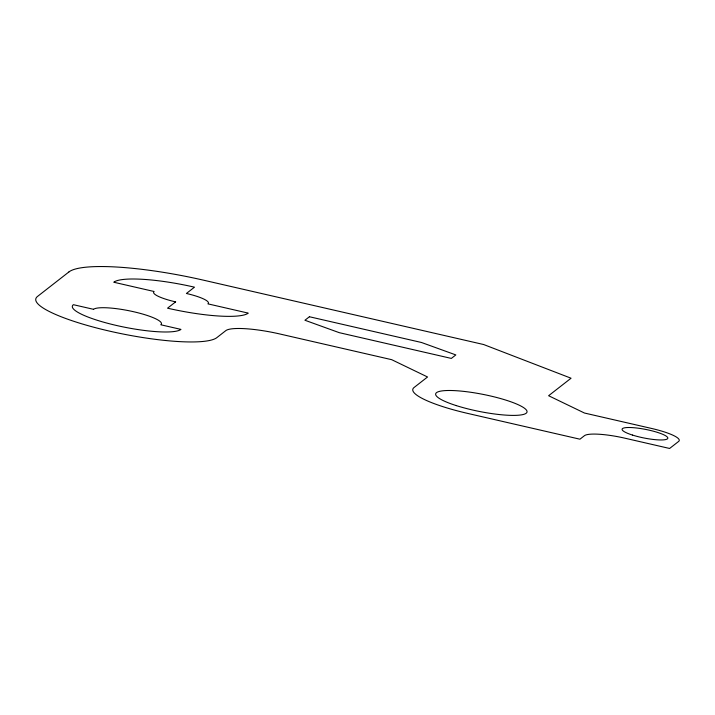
<?xml version="1.0" encoding="UTF-8"?>
<svg xmlns="http://www.w3.org/2000/svg" width="715" height="715" viewBox="0 0 715 715"><rect width="100%" height="100%" fill="white"/><g stroke="black" fill="none" stroke-linecap="round" stroke-linejoin="round"><path stroke-width="1.07" d="M68.935 271.932L37.511 296.448A93.156 17.455 11.2 0 0 109.216 331.054A93.156 17.455 11.2 0 0 216.833 337.641L225.815 330.634A46.573 8.732 11.2 0 1 279.619 333.932L391.695 359.681L427.552 376.984L414.083 387.494A69.864 13.093 11.2 0 0 467.86 413.449L579.937 439.198L584.432 435.694A34.937 6.542 11.2 0 1 624.785 438.161L669.615 448.466L678.598 441.459A34.937 6.542 11.2 0 0 651.705 428.482L584.459 413.029L548.611 395.726L571.053 378.217L483.653 344.532L203.453 280.164A116.438 21.816 11.2 0 0 68.935 271.932M175.622 301.882L167.542 308.183A69.864 13.093 11.2 0 0 248.257 313.125L207.913 303.857A27.948 5.237 11.2 0 0 186.401 293.472L194.48 287.171A69.864 13.093 11.2 0 0 113.765 282.228L154.109 291.497A27.948 5.237 11.2 0 0 175.622 301.882M309.416 316.745L304.93 320.249L339.268 332.672L451.344 358.421L455.83 354.917L421.493 342.494L309.416 316.745M93.549 309.318L73.377 304.688A55.895 10.475 11.2 0 0 116.393 325.45A55.895 10.475 11.2 0 0 180.966 329.401L160.795 324.771A34.937 6.542 11.2 0 0 133.902 311.794A34.937 6.542 11.2 0 0 93.549 309.318M632.471 435.069A23.291 4.362 11.2 0 0 667.801 438.331A23.291 4.362 11.2 0 0 634.643 427.793A23.291 4.362 11.2 0 0 632.471 435.069M456.331 405.62A46.573 8.732 11.2 0 0 526.982 412.135A46.573 8.732 11.2 0 0 460.675 391.069A46.573 8.732 11.2 0 0 456.331 405.62"/></g></svg>
